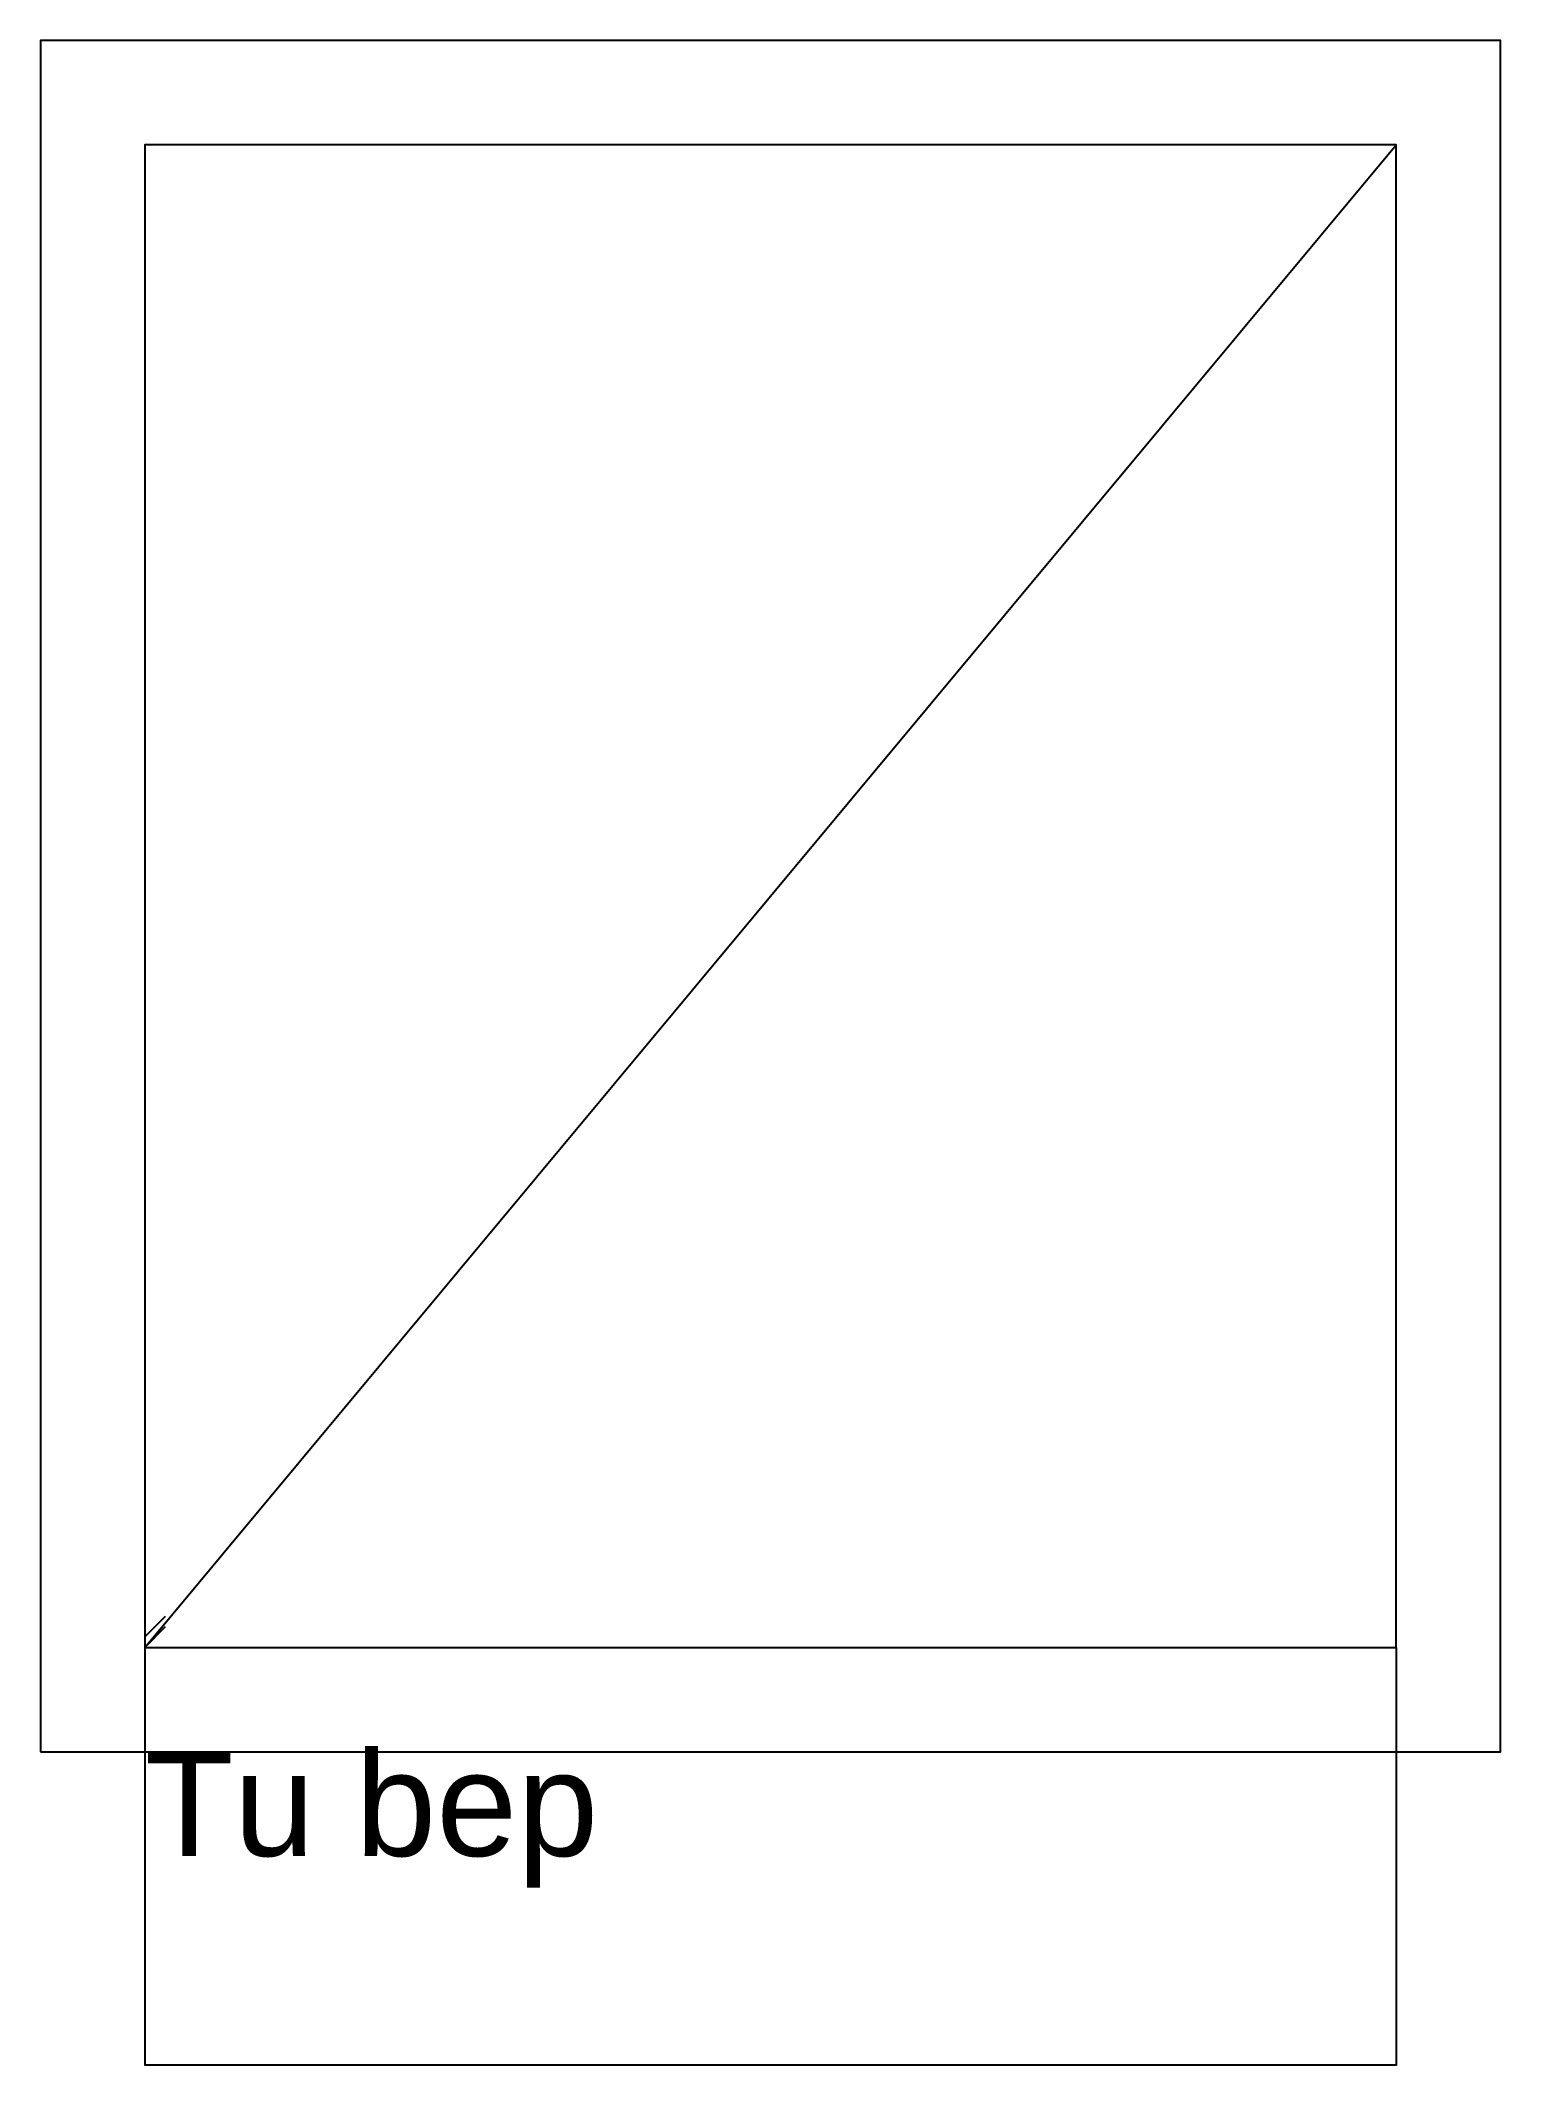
# Model space of a CAD drawing. Header units: millimetres. Extents: x -50 to 650, y -200 to 770.
import ezdxf

# ---------------------------------------------------------------- set-up
doc = ezdxf.new("R2010")
doc.units = ezdxf.units.MM
for name, color, linetype in [('FN-ANNO-DIMS', 7, 'Continuous'), ('FN-ANNO-TEXT', 7, 'Continuous'), ('FN-PART-HIDD', 7, 'Continuous'), ('FN-PART-OUTL', 7, 'Continuous'), ('FN-VPRT', 7, 'Continuous')]:
    doc.layers.add(name, color=color, linetype=linetype)
doc.styles.add('OpenSansCondensed-Light', font='OpenSansCondensed-Light.ttf')
doc.styles.add('STD', font='arial.ttf')
doc.dimstyles.new('EZDXF', dxfattribs={"dimtxt": 0.25, "dimasz": 0.175, "dimexe": 0.375, "dimexo": 0.125, "dimgap": 0.1, "dimtad": 1, "dimlfac": 100, "dimzin": 12, "dimdsep": 46, "dimtxsty": 'OpenSansCondensed-Light', "dimblk": 'ARCHTICK', "dimcen": 2.5, "dimazin": 3, "dimtfac": 0.5, "dimtmove": 2, "dimatfit": 3})

# ---------------------------------------------------------------- blocks, each defined once
blk = doc.blocks.new('_ARCHTICK')
at = {"color": 0, "linetype": 'BYBLOCK', "const_width": 0.15}
blk.add_lwpolyline([(-0.5, -0.5), (0.5, 0.5)], dxfattribs=at)

msp = doc.modelspace()

# ---------------------------------------------------------------- linework, layer by layer
msp.add_line((0, 0), (10, 10))
at = {"layer": 'FN-PART-HIDD'}
msp.add_line((0, 0), (600, 720), dxfattribs=at)
at = {"layer": 'FN-PART-OUTL'}
msp.add_lwpolyline([(0, 0), (600, 0), (600, 720), (0, 720)], close=True, dxfattribs=at)
at = {"layer": 'FN-VPRT'}
msp.add_lwpolyline([(-50, -50), (650, -50), (650, 770), (-50, 770)], close=True, dxfattribs=at)
at = {"layer": 'LAYER_CHUA_KHAI_BAO'}
msp.add_line((0, 5), (10, 15), dxfattribs=at)

# ---------------------------------------------------------------- texts
at = {"layer": 'FN-ANNO-TEXT', "style": 'STD'}
msp.add_text('Tu bep', height=50, dxfattribs=at).set_placement((0, -100))

# ---------------------------------------------------------------- dimensions: what is measured, and where the dimension line sits
at = {"layer": 'FN-ANNO-DIMS'}
msp.add_linear_dim(base=(0, -200), p1=(0, 0), p2=(600, 0), dimstyle='EZDXF', dxfattribs=at).render()

doc.saveas('drawing.dxf')
